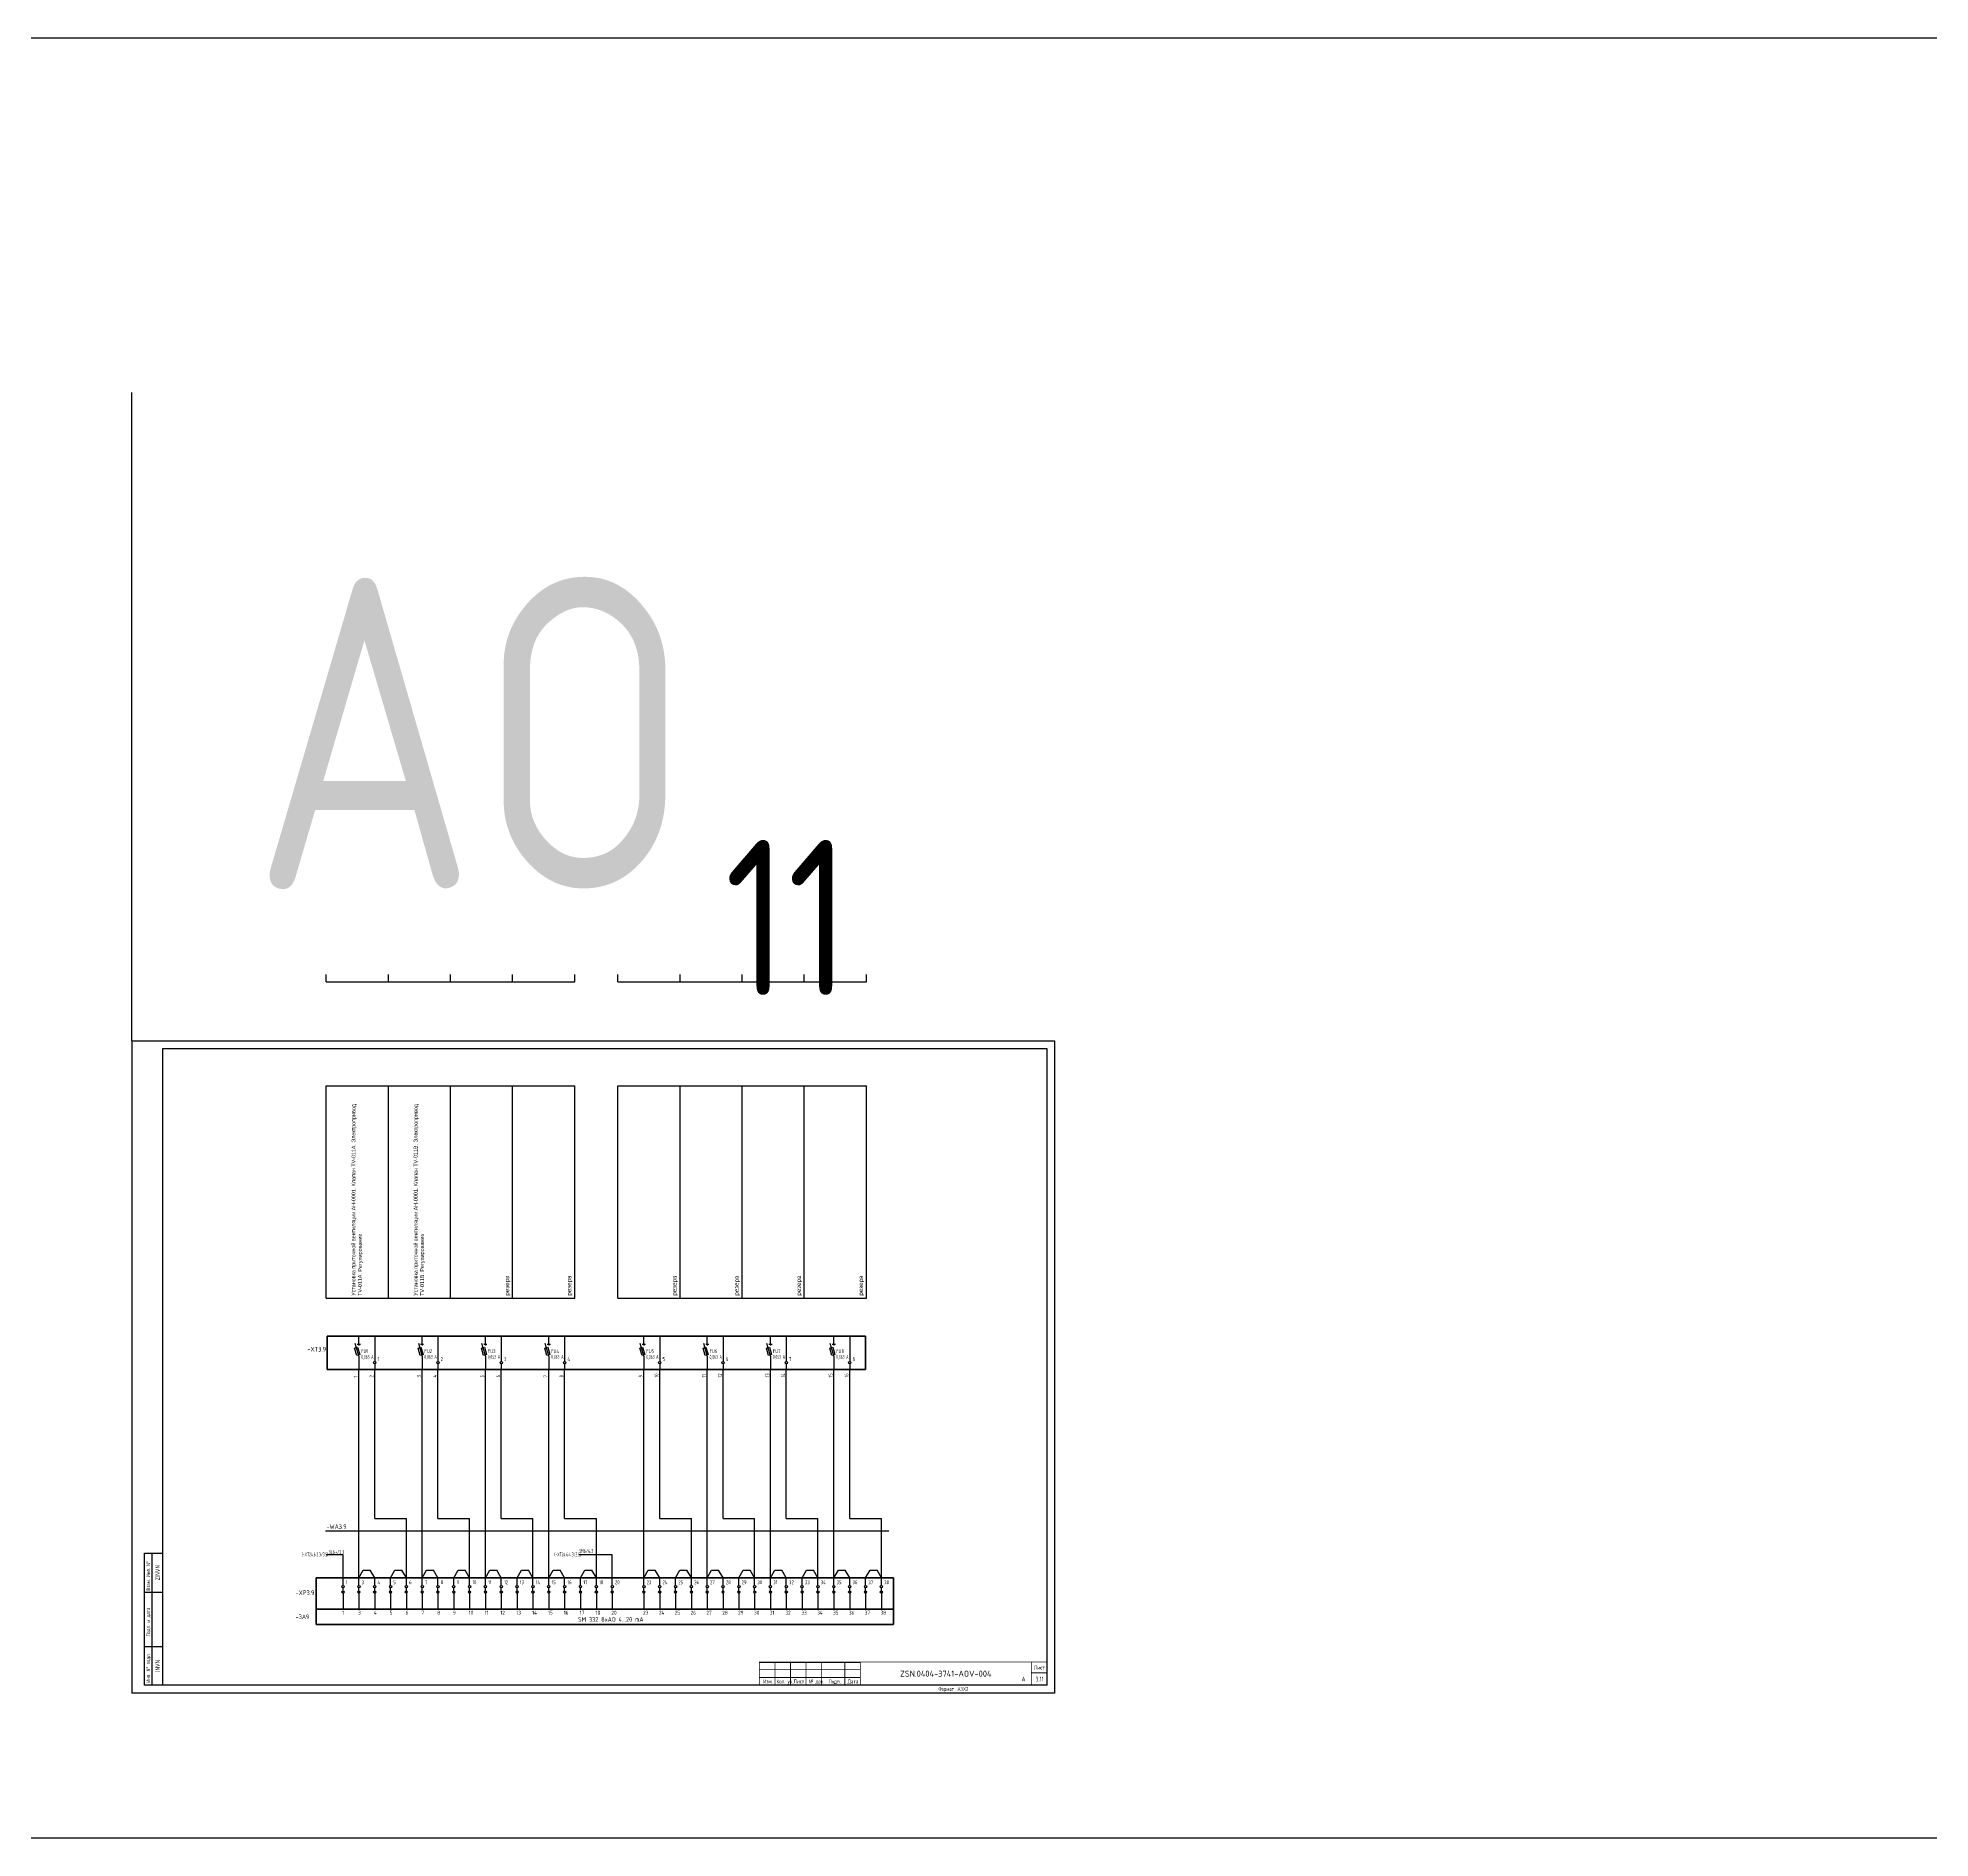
# Model space of a CAD drawing. Header units: millimetres. Extents: x 613 to 19799, y 1373 to 4314.
# Drawn here: x 7759 to 8978, y 1373 to 2532 of the extents above; entities that cross this region are included whole.
import ezdxf
from ezdxf.enums import TextEntityAlignment as Align

# ---------------------------------------------------------------- set-up
doc = ezdxf.new("R2010")
doc.units = ezdxf.units.MM
doc.layers.add('EPLAN108', color=5, linetype='Continuous', lineweight=30)
for name, color, linetype in [('Временный', 6, 'Continuous'), ('КИА_МАРКИРОВКА', 2, 'Continuous'), ('КИА_НАКЛЕЙКИ', 1, 'Continuous'), ('КИА_РАМКИ-ШТАМПЫ', 7, 'Continuous'), ('ФОРМАТ', 7, 'Continuous')]:
    doc.layers.add(name, color=color, linetype=linetype)
doc.styles.add('GOST-A 3-1', font='gost_0.ttf', dxfattribs={"height": 3})
doc.styles.add('GOSTA-2.5-1', font='GOST_AU.ttf', dxfattribs={"width": 0.9, "height": 2.5})
doc.styles.add('ROMAND0-100', font='romand.shx')
doc.styles.add('ROMANS0-60', font='romans.shx', dxfattribs={"width": 0.6})
doc.styles.add('ROMANS0-70', font='romans.shx', dxfattribs={"width": 0.7})
doc.styles.get("Standard").update_dxf_attribs({"font": 'arial.ttf'})

# ---------------------------------------------------------------- blocks, each defined once
blk = doc.blocks.new('frm6')
at = {"layer": 'ФОРМАТ'}
blk.add_line((-185, 15), (-120, 15), dxfattribs=at)
at = {"layer": 'ФОРМАТ', "const_width": 0.5}
blk.add_lwpolyline([(-185, 15), (-185, 0), (0, 0), (0, 15)], close=True, dxfattribs=at)
for points in [[(-175, 15), (-175, 0)], [(-165, 15), (-165, 0)], [(-155, 15), (-155, 0)], [(-145, 15), (-145, 0)], [(-130, 15), (-130, 0)], [(-120, 15), (-120, 0)], [(-10, 15), (-10, 0)], [(-185, 10), (-120, 10)], [(-185, 5), (-120, 5)], [(-10, 8), (0, 8)]]:
    blk.add_lwpolyline(points, dxfattribs=at)
at = {"layer": 'ФОРМАТ', "style": 'GOSTA-2.5-1', "width": 0.95}
for s, p in [('Лист', (-8.2, 9.4)), ('Изм.', (-182.6, 0.5)), ('Кол. уч.', (-174, 0.5)), ('Лист', (-163.1, 0.5)), ('№ док.', (-153.4, 0.5)), ('Подп.', (-140.5, 0.4)), ('Дата', (-128.2, 0.5))]:
    blk.add_text(s, height=2.5, dxfattribs=at).set_placement(p, align=Align.BOTTOM_LEFT)
at = {"layer": 'ФОРМАТ', "flags": 8}
for tag, style, width, p in [('R2', 'ROMANS0-70', 0.7, (-184.4, 10)), ('QTY2', 'ROMANS0-70', 0.65, (-174.3, 10.3)), ('SH2', 'ROMANS0-70', 0.7, (-164.3, 10)), ('ND2', 'ROMANS0-60', 0.6, (-154.3, 10)), ('SIGN2', 'ROMANS0-70', 0.7, (-144.3, 10)), ('DATE2', 'ROMANS0-70', 0.43, (-129.4, 10)), ('R1', 'ROMANS0-70', 0.7, (-184.4, 5)), ('QTY1', 'ROMANS0-70', 0.65, (-174.3, 5.3)), ('SH1', 'ROMANS0-70', 0.7, (-164.3, 5)), ('ND1', 'ROMANS0-60', 0.6, (-154.3, 5)), ('SIGN1', 'ROMANS0-70', 0.7, (-144.3, 5)), ('DATE1', 'ROMANS0-70', 0.43, (-129.4, 5))]:
    blk.add_attdef(tag, text='', height=3, dxfattribs=dict(at, style=style, width=width)).set_placement(p, align=Align.BOTTOM_LEFT)
at = {"layer": 'ФОРМАТ', "style": 'ROMANS0-70', "width": 0.7, "flags": 8}
blk.add_attdef('SH', text='', height=3, dxfattribs=at).set_placement((-5.2, 3.8), align=Align.MIDDLE_CENTER)
blk = doc.blocks.new('*T52')
at = {"linetype": 'ByBlock', "lineweight": -2, "transparency": 16777216}
for p, q in [((0, 0), (0, 136.7)), ((0, 136.7), (80, 136.7)), ((40, 0), (40, 136.7)), ((80, 0), (80, 136.7)), ((0, 0), (160, 0)), ((187.8, 0), (347.8, 0))]:
    blk.add_line(p, q, dxfattribs=at)
at = {"color": 0, "linetype": 'ByBlock', "lineweight": -2, "transparency": 16777216}
for p, q in [((80, 136.7), (160, 136.7)), ((120, 0), (120, 136.7)), ((160, 0), (160, 136.7)), ((187.8, 0), (187.8, 136.7)), ((187.8, 136.7), (347.8, 136.7)), ((227.8, 0), (227.8, 136.7)), ((267.8, 0), (267.8, 136.7)), ((307.8, 0), (307.8, 136.7)), ((347.8, 0), (347.8, 136.7))]:
    blk.add_line(p, q, dxfattribs=at)
at = {"color": 0, "transparency": 16777216, "width": 133.705, "rotation": 90}
for s, insert, char_height, attachment_point in [('{\\fArial|b0|i0|c0;Установка приточной вентиляции AH-0001. Клапан TV-011A. Электропривод TV-011A. Регулирование ', (20, 1.5), 2.4694, 4), ('{\\fArial|b0|i0|c0;Установка приточной вентиляции AH-0001. Клапан TV-011B. Электропривод TV-011B. Регулирование ', (60, 1.5), 2.4694, 4), ('{\\fCalibri|b0|i0|c0;резерв', (118.5, 1.5), 2.822, 7), ('{\\fCalibri|b0|i0|c0;резерв', (158.5, 1.5), 2.822, 7), ('{\\fCalibri|b0|i0|c0;резерв', (226.3, 1.5), 2.822, 7), ('{\\fCalibri|b0|i0|c0;резерв', (266.3, 1.5), 2.822, 7), ('{\\fCalibri|b0|i0|c0;резерв', (306.3, 1.5), 2.822, 7), ('{\\fCalibri|b0|i0|c0;резерв', (346.3, 1.5), 2.822, 7)]:
    blk.add_mtext(s, dxfattribs=dict(at, insert=insert, char_height=char_height, attachment_point=attachment_point))
blk = doc.blocks.new('*T261')
at = {"color": 0, "linetype": 'ByBlock', "lineweight": -2, "transparency": 16777216}
for p, q in [((0, 0), (0, 136.705)), ((0, 136.705), (160, 136.705)), ((40, 0), (40, 136.705)), ((80, 0), (80, 136.705)), ((120, 0), (120, 136.705)), ((160, 0), (160, 136.705))]:
    blk.add_line(p, q, dxfattribs=at)
at = {"linetype": 'ByBlock', "lineweight": -2, "transparency": 16777216}
blk.add_line((0, 0), (160, 0), dxfattribs=at)
at = {"color": 0, "transparency": 16777216, "char_height": 2.82222, "width": 133.705, "attachment_point": 7, "rotation": 90}
for insert in [(38.5, 1.5), (78.5, 1.5), (118.5, 1.5), (158.5, 1.5)]:
    blk.add_mtext('{\\fCalibri|b0|i0|c0;резерв', dxfattribs=dict(at, insert=insert))

msp = doc.modelspace()

# ---------------------------------------------------------------- linework, layer by layer
at = {"color": 0}
for p, q in [((7820, 1886.4), (7820, 2303.9)), ((7966.1, 1691.1), (7966.1, 1696.3)), ((7976.3, 1696.3), (7976.3, 1679.8)), ((8006.8, 1691.1), (8006.8, 1696.3)), ((8017, 1696.3), (8017, 1679.8)), ((8047.6, 1691.1), (8047.6, 1696.3)), ((8057.8, 1696.3), (8057.8, 1679.8)), ((8088.4, 1691.1), (8088.4, 1696.3)), ((8098.6, 1696.3), (8098.6, 1679.8)), ((8149.6, 1691.1), (8149.6, 1696.3)), ((8159.8, 1696.3), (8159.8, 1679.8)), ((8190.4, 1691.1), (8190.4, 1696.3)), ((8200.6, 1696.3), (8200.6, 1679.8)), ((8231.1, 1691.1), (8231.1, 1696.3)), ((8241.3, 1696.3), (8241.3, 1679.8)), ((8271.9, 1691.1), (8271.9, 1696.3)), ((8282.1, 1696.3), (8282.1, 1679.8)), ((7963.4, 1688.5), (7965.3, 1689.1)), ((7964.8, 1683.7), (7963.4, 1688.5)), ((7963.6, 1691.6), (7966.1, 1683.1)), ((7966.8, 1684.3), (7964.8, 1683.7)), ((7965.1, 1691.1), (7967.1, 1691.1)), ((7965.3, 1689.1), (7966.8, 1684.3)), ((7966.1, 1691.1), (7966.1, 1690.1)), ((7966.1, 1683.1), (7966.1, 1674.7)), ((8004.2, 1688.5), (8006.1, 1689.1)), ((8005.6, 1683.7), (8004.2, 1688.5)), ((8004.4, 1691.6), (8006.9, 1683.1)), ((8007.5, 1684.3), (8005.6, 1683.7)), ((8005.8, 1691.1), (8007.8, 1691.1)), ((8006.1, 1689.1), (8007.5, 1684.3)), ((8006.8, 1691.1), (8006.8, 1690.1)), ((8006.9, 1683.1), (8006.9, 1674.7)), ((8045, 1688.5), (8046.9, 1689.1)), ((8046.4, 1683.7), (8045, 1688.5)), ((8045.1, 1691.6), (8047.6, 1683.1)), ((8048.3, 1684.3), (8046.4, 1683.7)), ((8046.6, 1691.1), (8048.6, 1691.1)), ((8046.9, 1689.1), (8048.3, 1684.3)), ((8047.6, 1691.1), (8047.6, 1690.1)), ((8047.6, 1683.1), (8047.6, 1674.7)), ((8085.8, 1688.5), (8087.7, 1689.1)), ((8087.2, 1683.7), (8085.8, 1688.5)), ((8085.9, 1691.6), (8088.4, 1683.1)), ((8089.1, 1684.3), (8087.2, 1683.7)), ((8087.4, 1691.1), (8089.4, 1691.1)), ((8087.7, 1689.1), (8089.1, 1684.3)), ((8088.4, 1691.1), (8088.4, 1690.1)), ((8088.4, 1683.1), (8088.4, 1674.7)), ((8146.9, 1688.5), (8148.8, 1689.1)), ((8148.4, 1683.7), (8146.9, 1688.5)), ((8147.1, 1691.6), (8149.6, 1683.1)), ((8150.3, 1684.3), (8148.4, 1683.7)), ((8148.6, 1691.1), (8150.6, 1691.1)), ((8148.8, 1689.1), (8150.3, 1684.3)), ((8149.6, 1691.1), (8149.6, 1690.1)), ((8149.6, 1683.1), (8149.6, 1674.7)), ((8187.7, 1688.5), (8189.6, 1689.1)), ((8189.1, 1683.7), (8187.7, 1688.5)), ((8187.9, 1691.6), (8190.4, 1683.1)), ((8191, 1684.3), (8189.1, 1683.7)), ((8189.4, 1691.1), (8191.4, 1691.1)), ((8189.6, 1689.1), (8191, 1684.3)), ((8190.4, 1691.1), (8190.4, 1690.1)), ((8190.4, 1683.1), (8190.4, 1674.7)), ((8228.5, 1688.5), (8230.4, 1689.1)), ((8229.9, 1683.7), (8228.5, 1688.5)), ((8228.6, 1691.6), (8231.1, 1683.1)), ((8231.8, 1684.3), (8229.9, 1683.7)), ((8230.1, 1691.1), (8232.1, 1691.1)), ((8230.4, 1689.1), (8231.8, 1684.3)), ((8231.1, 1691.1), (8231.1, 1690.1)), ((8231.1, 1683.1), (8231.1, 1674.7)), ((8269.3, 1688.5), (8271.2, 1689.1)), ((8270.7, 1683.7), (8269.3, 1688.5)), ((8269.4, 1691.6), (8271.9, 1683.1)), ((8272.6, 1684.3), (8270.7, 1683.7)), ((8270.9, 1691.1), (8272.9, 1691.1)), ((8271.2, 1689.1), (8272.6, 1684.3)), ((8271.9, 1691.1), (8271.9, 1690.1)), ((8271.9, 1683.1), (8271.9, 1674.7)), ((7966.1, 1540.5), (7966.1, 1674.7)), ((7976.3, 1678.3), (7976.3, 1674.7)), ((7976.3, 1578.8), (7976.3, 1674.7)), ((8006.9, 1540.5), (8006.9, 1674.7)), ((8017, 1678.3), (8017, 1674.7)), ((8017, 1578.8), (8017, 1674.7)), ((8047.6, 1540.5), (8047.6, 1674.7)), ((8057.8, 1678.3), (8057.8, 1674.7)), ((8057.8, 1578.8), (8057.8, 1674.7)), ((8088.4, 1540.5), (8088.4, 1674.7)), ((8098.6, 1678.3), (8098.6, 1674.7)), ((8098.6, 1578.8), (8098.6, 1674.7)), ((8149.6, 1540.5), (8149.6, 1674.7)), ((8159.8, 1678.3), (8159.8, 1674.7)), ((8159.8, 1578.8), (8159.8, 1674.7)), ((8190.4, 1540.5), (8190.4, 1674.7)), ((8200.6, 1678.3), (8200.6, 1674.7)), ((8200.6, 1578.8), (8200.6, 1674.7)), ((8231.1, 1540.5), (8231.1, 1674.7)), ((8241.3, 1678.3), (8241.3, 1674.7)), ((8241.3, 1578.8), (8241.3, 1674.7)), ((8271.9, 1540.5), (8271.9, 1674.7)), ((8282.1, 1678.3), (8282.1, 1674.7)), ((8282.1, 1578.8), (8282.1, 1674.7)), ((7976.3, 1578.8), (7996.7, 1578.8)), ((7996.7, 1540.5), (7996.7, 1578.8)), ((8017, 1578.8), (8037.4, 1578.8)), ((8037.4, 1540.5), (8037.4, 1578.8)), ((8057.8, 1578.8), (8078.2, 1578.8)), ((8078.2, 1540.5), (8078.2, 1578.8)), ((8098.6, 1578.8), (8119, 1578.8)), ((8119, 1540.5), (8119, 1578.8)), ((8159.8, 1578.8), (8180.2, 1578.8)), ((8180.2, 1540.5), (8180.2, 1578.8)), ((8200.6, 1578.8), (8220.9, 1578.8)), ((8220.9, 1540.5), (8220.9, 1578.8)), ((8241.3, 1578.8), (8261.7, 1578.8)), ((8261.7, 1540.5), (8261.7, 1578.8)), ((8282.1, 1578.8), (8302.5, 1578.8)), ((8302.5, 1540.5), (8302.5, 1578.8)), ((7944.6, 1570.8), (8307.4, 1570.8))]:
    msp.add_line(p, q, dxfattribs=at)
at = {"color": 1}
for p, q in [((7945.1, 1924.4), (7945.1, 1929)), ((7985.1, 1924.4), (7985.1, 1929)), ((8025.1, 1924.4), (8025.1, 1929)), ((8065.1, 1924.4), (8065.1, 1929)), ((8105.1, 1924.4), (8105.1, 1929)), ((8132.9, 1924.4), (8132.9, 1929)), ((8172.9, 1924.4), (8172.9, 1929)), ((8212.9, 1924.4), (8212.9, 1929)), ((8252.9, 1924.4), (8252.9, 1929)), ((8292.9, 1924.4), (8292.9, 1929)), ((7945.1, 1924.4), (7985.1, 1924.4)), ((7985.1, 1924.4), (8025.1, 1924.4)), ((8025.1, 1924.4), (8065.1, 1924.4)), ((8065.1, 1924.4), (8105.1, 1924.4)), ((8132.9, 1924.4), (8172.9, 1924.4)), ((8172.9, 1924.4), (8212.9, 1924.4)), ((8212.9, 1924.4), (8252.9, 1924.4)), ((8252.9, 1924.4), (8292.9, 1924.4)), ((7955.9, 1555.5), (7945.1, 1555.5)), ((7955.9, 1540.5), (7955.9, 1555.5))]:
    msp.add_line(p, q, dxfattribs=at)
for p, q in [((7820, 1886.4), (7820, 1466.4)), ((7820, 1886.4), (8414, 1886.4)), ((7840, 1881.4), (8409, 1881.4)), ((7840, 1471.4), (7840, 1881.4)), ((8409, 1881.4), (8409, 1471.4)), ((8414, 1886.4), (8414, 1466.4)), ((7828, 1471.4), (7828, 1556.4)), ((7828, 1556.4), (7840, 1556.4)), ((7833, 1471.4), (7833, 1556.4)), ((7955.9, 1535.7), (7955.9, 1540.5)), ((7966.1, 1540.5), (7968.9, 1545.5)), ((7966.1, 1535.7), (7966.1, 1540.5)), ((7968.9, 1545.5), (7973.4, 1545.5)), ((7976.3, 1540.5), (7973.4, 1545.5)), ((7976.3, 1535.7), (7976.3, 1540.5)), ((7986.5, 1540.5), (7989.3, 1545.5)), ((7986.5, 1535.7), (7986.5, 1540.5)), ((7989.3, 1545.5), (7993.8, 1545.5)), ((7996.7, 1540.5), (7993.8, 1545.5)), ((7996.7, 1535.7), (7996.7, 1540.5)), ((8006.9, 1540.5), (8009.7, 1545.5)), ((8006.9, 1535.7), (8006.9, 1540.5)), ((8009.7, 1545.5), (8014.2, 1545.5)), ((8017, 1540.5), (8014.2, 1545.5)), ((8017, 1535.7), (8017, 1540.5)), ((8027.2, 1540.5), (8030.1, 1545.5)), ((8027.2, 1535.7), (8027.2, 1540.5)), ((8030.1, 1545.5), (8034.6, 1545.5)), ((8037.4, 1540.5), (8034.6, 1545.5)), ((8037.4, 1535.7), (8037.4, 1540.5)), ((8047.6, 1540.5), (8050.5, 1545.5)), ((8047.6, 1535.7), (8047.6, 1540.5)), ((8050.5, 1545.5), (8055, 1545.5)), ((8057.8, 1540.5), (8055, 1545.5)), ((8057.8, 1535.7), (8057.8, 1540.5)), ((8068, 1540.5), (8070.9, 1545.5)), ((8068, 1535.7), (8068, 1540.5)), ((8070.9, 1545.5), (8075.4, 1545.5)), ((8078.2, 1540.5), (8075.4, 1545.5)), ((8078.2, 1535.7), (8078.2, 1540.5)), ((8088.4, 1540.5), (8091.3, 1545.5)), ((8088.4, 1535.7), (8088.4, 1540.5)), ((8091.3, 1545.5), (8095.8, 1545.5)), ((8098.6, 1540.5), (8095.8, 1545.5)), ((8098.6, 1535.7), (8098.6, 1540.5)), ((8108.8, 1540.5), (8111.6, 1545.5)), ((8108.8, 1535.7), (8108.8, 1540.5)), ((8111.6, 1545.5), (8116.2, 1545.5)), ((8119, 1540.5), (8116.2, 1545.5)), ((8119, 1535.7), (8119, 1540.5)), ((8129.2, 1535.7), (8129.2, 1540.5)), ((8149.6, 1540.5), (8152.4, 1545.5)), ((8149.6, 1535.7), (8149.6, 1540.5)), ((8152.4, 1545.5), (8156.9, 1545.5)), ((8159.8, 1540.5), (8156.9, 1545.5)), ((8159.8, 1535.7), (8159.8, 1540.5)), ((8170, 1540.5), (8172.8, 1545.5)), ((8170, 1535.7), (8170, 1540.5)), ((8172.8, 1545.5), (8177.3, 1545.5)), ((8180.2, 1540.5), (8177.3, 1545.5)), ((8180.2, 1535.7), (8180.2, 1540.5)), ((8190.4, 1540.5), (8193.2, 1545.5)), ((8190.4, 1535.7), (8190.4, 1540.5)), ((8193.2, 1545.5), (8197.7, 1545.5)), ((8200.6, 1540.5), (8197.7, 1545.5)), ((8200.6, 1535.7), (8200.6, 1540.5)), ((8210.8, 1540.5), (8213.6, 1545.5)), ((8210.8, 1535.7), (8210.8, 1540.5)), ((8213.6, 1545.5), (8218.1, 1545.5)), ((8220.9, 1540.5), (8218.1, 1545.5)), ((8220.9, 1535.7), (8220.9, 1540.5)), ((8231.1, 1540.5), (8234, 1545.5)), ((8231.1, 1535.7), (8231.1, 1540.5)), ((8234, 1545.5), (8238.5, 1545.5)), ((8241.3, 1540.5), (8238.5, 1545.5)), ((8241.3, 1535.7), (8241.3, 1540.5)), ((8251.5, 1540.5), (8254.4, 1545.5)), ((8251.5, 1535.7), (8251.5, 1540.5)), ((8254.4, 1545.5), (8258.9, 1545.5)), ((8261.7, 1540.5), (8258.9, 1545.5)), ((8261.7, 1535.7), (8261.7, 1540.5)), ((8271.9, 1540.5), (8274.8, 1545.5)), ((8271.9, 1535.7), (8271.9, 1540.5)), ((8274.8, 1545.5), (8279.3, 1545.5)), ((8282.1, 1540.5), (8279.3, 1545.5)), ((8282.1, 1535.7), (8282.1, 1540.5)), ((8292.3, 1540.5), (8295.2, 1545.5)), ((8292.3, 1535.7), (8292.3, 1540.5)), ((8295.2, 1545.5), (8299.7, 1545.5)), ((8302.5, 1540.5), (8299.7, 1545.5)), ((8302.5, 1535.7), (8302.5, 1540.5)), ((7828, 1531.4), (7840, 1531.4)), ((7955.9, 1531.4), (7955.9, 1534.2)), ((7955.9, 1530.6), (7955.9, 1520.5)), ((7966.1, 1531.4), (7966.1, 1534.2)), ((7966.1, 1530.6), (7966.1, 1520.5)), ((7976.3, 1531.4), (7976.3, 1534.2)), ((7976.3, 1530.6), (7976.3, 1520.5)), ((7986.5, 1531.4), (7986.5, 1534.2)), ((7986.5, 1530.6), (7986.5, 1520.5)), ((7996.7, 1531.4), (7996.7, 1534.2)), ((7996.7, 1530.6), (7996.7, 1520.5)), ((8006.9, 1531.4), (8006.9, 1534.2)), ((8006.9, 1530.6), (8006.9, 1520.5)), ((8017, 1531.4), (8017, 1534.2)), ((8017, 1530.6), (8017, 1520.5)), ((8027.2, 1531.4), (8027.2, 1534.2)), ((8027.2, 1530.6), (8027.2, 1520.5)), ((8037.4, 1531.4), (8037.4, 1534.2)), ((8037.4, 1530.6), (8037.4, 1520.5)), ((8047.6, 1531.4), (8047.6, 1534.2)), ((8047.6, 1530.6), (8047.6, 1520.5)), ((8057.8, 1531.4), (8057.8, 1534.2)), ((8057.8, 1530.6), (8057.8, 1520.5)), ((8068, 1531.4), (8068, 1534.2)), ((8068, 1530.6), (8068, 1520.5)), ((8078.2, 1531.4), (8078.2, 1534.2)), ((8078.2, 1530.6), (8078.2, 1520.5)), ((8088.4, 1531.4), (8088.4, 1534.2)), ((8088.4, 1530.6), (8088.4, 1520.5)), ((8098.6, 1531.4), (8098.6, 1534.2)), ((8098.6, 1530.6), (8098.6, 1520.5)), ((8108.8, 1531.4), (8108.8, 1534.2)), ((8108.8, 1530.6), (8108.8, 1520.5)), ((8119, 1531.4), (8119, 1534.2)), ((8119, 1530.6), (8119, 1520.5)), ((8129.2, 1531.4), (8129.2, 1534.2)), ((8129.2, 1530.6), (8129.2, 1520.5)), ((8149.6, 1531.4), (8149.6, 1534.2)), ((8149.6, 1530.6), (8149.6, 1520.5)), ((8159.8, 1531.4), (8159.8, 1534.2)), ((8159.8, 1530.6), (8159.8, 1520.5)), ((8170, 1531.4), (8170, 1534.2)), ((8170, 1530.6), (8170, 1520.5)), ((8180.2, 1531.4), (8180.2, 1534.2)), ((8180.2, 1530.6), (8180.2, 1520.5)), ((8190.4, 1531.4), (8190.4, 1534.2)), ((8190.4, 1530.6), (8190.4, 1520.5)), ((8200.6, 1531.4), (8200.6, 1534.2)), ((8200.6, 1530.6), (8200.6, 1520.5)), ((8210.8, 1531.4), (8210.8, 1534.2)), ((8210.8, 1530.6), (8210.8, 1520.5)), ((8220.9, 1531.4), (8220.9, 1534.2)), ((8220.9, 1530.6), (8220.9, 1520.5)), ((8231.1, 1531.4), (8231.1, 1534.2)), ((8231.1, 1530.6), (8231.1, 1520.5)), ((8241.3, 1531.4), (8241.3, 1534.2)), ((8241.3, 1530.6), (8241.3, 1520.5)), ((8251.5, 1531.4), (8251.5, 1534.2)), ((8251.5, 1530.6), (8251.5, 1520.5)), ((8261.7, 1531.4), (8261.7, 1534.2)), ((8261.7, 1530.6), (8261.7, 1520.5)), ((8271.9, 1531.4), (8271.9, 1534.2)), ((8271.9, 1530.6), (8271.9, 1520.5)), ((8282.1, 1531.4), (8282.1, 1534.2)), ((8282.1, 1530.6), (8282.1, 1520.5)), ((8292.3, 1531.4), (8292.3, 1534.2)), ((8292.3, 1530.6), (8292.3, 1520.5)), ((8302.5, 1531.4), (8302.5, 1534.2)), ((8302.5, 1530.6), (8302.5, 1520.5)), ((7828, 1496.4), (7840, 1496.4)), ((7833, 1496.4), (7840, 1496.4)), ((8414, 1466.4), (7820, 1466.4)), ((7840, 1471.4), (7828, 1471.4)), ((8409, 1471.4), (7840, 1471.4))]:
    msp.add_line(p, q)
at = {"color": 0, "lineweight": 40}
for p, q in [((7945.7, 1696.3), (8292.3, 1696.3)), ((7945.7, 1674.7), (7945.7, 1696.3)), ((8292.3, 1696.3), (8292.3, 1674.7)), ((8292.3, 1674.7), (7945.7, 1674.7))]:
    msp.add_line(p, q, dxfattribs=at)
at = {"color": 4}
for p, q in [((8129.2, 1555.5), (8107.7, 1555.5)), ((8129.2, 1540.5), (8129.2, 1555.5))]:
    msp.add_line(p, q, dxfattribs=at)
at = {"lineweight": 40}
for p, q in [((7938.7, 1540.5), (8310.3, 1540.5)), ((7938.7, 1510.5), (7938.7, 1540.5)), ((8310.3, 1540.5), (8310.3, 1510.5)), ((7938.7, 1520.5), (8310.3, 1520.5)), ((8310.3, 1510.5), (7938.7, 1510.5))]:
    msp.add_line(p, q, dxfattribs=at)
at = {"lineweight": 18}
for p, q in [((7955.9, 1531.4), (7955, 1532.1)), ((7955.9, 1530.6), (7955, 1531.4)), ((7955.9, 1531.4), (7956.8, 1532.1)), ((7955.9, 1530.6), (7956.8, 1531.4)), ((7966.1, 1531.4), (7965.2, 1532.1)), ((7966.1, 1530.6), (7965.2, 1531.4)), ((7966.1, 1531.4), (7967, 1532.1)), ((7966.1, 1530.6), (7967, 1531.4)), ((7976.3, 1531.4), (7975.4, 1532.1)), ((7976.3, 1530.6), (7975.4, 1531.4)), ((7976.3, 1531.4), (7977.2, 1532.1)), ((7976.3, 1530.6), (7977.2, 1531.4)), ((7986.5, 1531.4), (7985.6, 1532.1)), ((7986.5, 1530.6), (7985.6, 1531.4)), ((7986.5, 1531.4), (7987.4, 1532.1)), ((7986.5, 1530.6), (7987.4, 1531.4)), ((7996.7, 1531.4), (7995.8, 1532.1)), ((7996.7, 1530.6), (7995.8, 1531.4)), ((7996.7, 1531.4), (7997.5, 1532.1)), ((7996.7, 1530.6), (7997.5, 1531.4)), ((8006.9, 1531.4), (8006, 1532.1)), ((8006.9, 1530.6), (8006, 1531.4)), ((8006.9, 1531.4), (8007.7, 1532.1)), ((8006.9, 1530.6), (8007.7, 1531.4)), ((8017, 1531.4), (8016.2, 1532.1)), ((8017, 1530.6), (8016.2, 1531.4)), ((8017, 1531.4), (8017.9, 1532.1)), ((8017, 1530.6), (8017.9, 1531.4)), ((8027.2, 1531.4), (8026.4, 1532.1)), ((8027.2, 1530.6), (8026.4, 1531.4)), ((8027.2, 1531.4), (8028.1, 1532.1)), ((8027.2, 1530.6), (8028.1, 1531.4)), ((8037.4, 1531.4), (8036.5, 1532.1)), ((8037.4, 1530.6), (8036.5, 1531.4)), ((8037.4, 1531.4), (8038.3, 1532.1)), ((8037.4, 1530.6), (8038.3, 1531.4)), ((8047.6, 1531.4), (8046.7, 1532.1)), ((8047.6, 1530.6), (8046.7, 1531.4)), ((8047.6, 1531.4), (8048.5, 1532.1)), ((8047.6, 1530.6), (8048.5, 1531.4)), ((8057.8, 1531.4), (8056.9, 1532.1)), ((8057.8, 1530.6), (8056.9, 1531.4)), ((8057.8, 1531.4), (8058.7, 1532.1)), ((8057.8, 1530.6), (8058.7, 1531.4)), ((8068, 1531.4), (8067.1, 1532.1)), ((8068, 1530.6), (8067.1, 1531.4)), ((8068, 1531.4), (8068.9, 1532.1)), ((8068, 1530.6), (8068.9, 1531.4)), ((8078.2, 1531.4), (8077.3, 1532.1)), ((8078.2, 1530.6), (8077.3, 1531.4)), ((8078.2, 1531.4), (8079.1, 1532.1)), ((8078.2, 1530.6), (8079.1, 1531.4)), ((8088.4, 1531.4), (8087.5, 1532.1)), ((8088.4, 1530.6), (8087.5, 1531.4)), ((8088.4, 1531.4), (8089.3, 1532.1)), ((8088.4, 1530.6), (8089.3, 1531.4)), ((8098.6, 1531.4), (8097.7, 1532.1)), ((8098.6, 1530.6), (8097.7, 1531.4)), ((8098.6, 1531.4), (8099.5, 1532.1)), ((8098.6, 1530.6), (8099.5, 1531.4)), ((8108.8, 1531.4), (8107.9, 1532.1)), ((8108.8, 1530.6), (8107.9, 1531.4)), ((8108.8, 1531.4), (8109.7, 1532.1)), ((8108.8, 1530.6), (8109.7, 1531.4)), ((8119, 1531.4), (8118.1, 1532.1)), ((8119, 1530.6), (8118.1, 1531.4)), ((8119, 1531.4), (8119.9, 1532.1)), ((8119, 1530.6), (8119.9, 1531.4)), ((8129.2, 1531.4), (8128.3, 1532.1)), ((8129.2, 1530.6), (8128.3, 1531.4)), ((8129.2, 1531.4), (8130.1, 1532.1)), ((8129.2, 1530.6), (8130.1, 1531.4)), ((8149.6, 1531.4), (8148.7, 1532.1)), ((8149.6, 1530.6), (8148.7, 1531.4)), ((8149.6, 1531.4), (8150.5, 1532.1)), ((8149.6, 1530.6), (8150.5, 1531.4)), ((8159.8, 1531.4), (8158.9, 1532.1)), ((8159.8, 1530.6), (8158.9, 1531.4)), ((8159.8, 1531.4), (8160.7, 1532.1)), ((8159.8, 1530.6), (8160.7, 1531.4)), ((8170, 1531.4), (8169.1, 1532.1)), ((8170, 1530.6), (8169.1, 1531.4)), ((8170, 1531.4), (8170.9, 1532.1)), ((8170, 1530.6), (8170.9, 1531.4)), ((8180.2, 1531.4), (8179.3, 1532.1)), ((8180.2, 1530.6), (8179.3, 1531.4)), ((8180.2, 1531.4), (8181.1, 1532.1)), ((8180.2, 1530.6), (8181.1, 1531.4)), ((8190.4, 1531.4), (8189.5, 1532.1)), ((8190.4, 1530.6), (8189.5, 1531.4)), ((8190.4, 1531.4), (8191.3, 1532.1)), ((8190.4, 1530.6), (8191.3, 1531.4)), ((8200.6, 1531.4), (8199.7, 1532.1)), ((8200.6, 1530.6), (8199.7, 1531.4)), ((8200.6, 1531.4), (8201.4, 1532.1)), ((8200.6, 1530.6), (8201.4, 1531.4)), ((8210.8, 1531.4), (8209.9, 1532.1)), ((8210.8, 1530.6), (8209.9, 1531.4)), ((8210.8, 1531.4), (8211.6, 1532.1)), ((8210.8, 1530.6), (8211.6, 1531.4)), ((8220.9, 1531.4), (8220.1, 1532.1)), ((8220.9, 1530.6), (8220.1, 1531.4)), ((8220.9, 1531.4), (8221.8, 1532.1)), ((8220.9, 1530.6), (8221.8, 1531.4)), ((8231.1, 1531.4), (8230.3, 1532.1)), ((8231.1, 1530.6), (8230.3, 1531.4)), ((8231.1, 1531.4), (8232, 1532.1)), ((8231.1, 1530.6), (8232, 1531.4)), ((8241.3, 1531.4), (8240.4, 1532.1)), ((8241.3, 1530.6), (8240.4, 1531.4)), ((8241.3, 1531.4), (8242.2, 1532.1)), ((8241.3, 1530.6), (8242.2, 1531.4)), ((8251.5, 1531.4), (8250.6, 1532.1)), ((8251.5, 1530.6), (8250.6, 1531.4)), ((8251.5, 1531.4), (8252.4, 1532.1)), ((8251.5, 1530.6), (8252.4, 1531.4)), ((8261.7, 1531.4), (8260.8, 1532.1)), ((8261.7, 1530.6), (8260.8, 1531.4)), ((8261.7, 1531.4), (8262.6, 1532.1)), ((8261.7, 1530.6), (8262.6, 1531.4)), ((8271.9, 1531.4), (8271, 1532.1)), ((8271.9, 1530.6), (8271, 1531.4)), ((8271.9, 1531.4), (8272.8, 1532.1)), ((8271.9, 1530.6), (8272.8, 1531.4)), ((8282.1, 1531.4), (8281.2, 1532.1)), ((8282.1, 1530.6), (8281.2, 1531.4)), ((8282.1, 1531.4), (8283, 1532.1)), ((8282.1, 1530.6), (8283, 1531.4)), ((8292.3, 1531.4), (8291.4, 1532.1)), ((8292.3, 1530.6), (8291.4, 1531.4)), ((8292.3, 1531.4), (8293.2, 1532.1)), ((8292.3, 1530.6), (8293.2, 1531.4)), ((8302.5, 1531.4), (8301.6, 1532.1)), ((8302.5, 1530.6), (8301.6, 1531.4)), ((8302.5, 1531.4), (8303.4, 1532.1)), ((8302.5, 1530.6), (8303.4, 1531.4))]:
    msp.add_line(p, q, dxfattribs=at)
at = {"color": 0}
for centre in [(7976.3, 1679.1), (8017, 1679.1), (8057.8, 1679.1), (8098.6, 1679.1), (8159.8, 1679.1), (8200.6, 1679.1), (8241.3, 1679.1), (8282.1, 1679.1)]:
    msp.add_circle(centre, 0.75, dxfattribs=at)
for centre in [(7955.9, 1534.9), (7966.1, 1534.9), (7976.3, 1534.9), (7986.5, 1534.9), (7996.7, 1534.9), (8006.9, 1534.9), (8017, 1534.9), (8027.2, 1534.9), (8037.4, 1534.9), (8047.6, 1534.9), (8057.8, 1534.9), (8068, 1534.9), (8078.2, 1534.9), (8088.4, 1534.9), (8098.6, 1534.9), (8108.8, 1534.9), (8119, 1534.9), (8129.2, 1534.9), (8149.6, 1534.9), (8159.8, 1534.9), (8170, 1534.9), (8180.2, 1534.9), (8190.4, 1534.9), (8200.6, 1534.9), (8210.8, 1534.9), (8220.9, 1534.9), (8231.1, 1534.9), (8241.3, 1534.9), (8251.5, 1534.9), (8261.7, 1534.9), (8271.9, 1534.9), (8282.1, 1534.9), (8292.3, 1534.9), (8302.5, 1534.9)]:
    msp.add_circle(centre, 0.75)
at = {"layer": 'EPLAN108', "color": 2}
msp.add_lwpolyline([(613.4, 2532.2), (19799.5, 2532.2), (19799.5, 1373), (613.4, 1373)], close=True, dxfattribs=at)

# ---------------------------------------------------------------- block references
for name, p in [('*T52', (7945.1, 1720.7)), ('*T261', (8132.9, 1720.7))]:
    msp.add_blockref(name, p)
at = {"layer": 'КИА_РАМКИ-ШТАМПЫ'}
ref = msp.add_blockref('frm6', (8409, 1471.4), dxfattribs=at)
ref.add_attrib('TITLE', 'ZSN.0404-3741-AOV-004', dxfattribs={"layer": '0', "height": 3.9, "style": 'ROMAND0-100', "width": 0.8, "flags": 8}).set_placement((8344, 1478.9), align=Align.MIDDLE_CENTER)
ref.add_attrib('SH', '3.11', dxfattribs={"layer": '0', "height": 3, "style": 'ROMANS0-70', "width": 0.7, "flags": 8}).set_placement((8404.4, 1475.4), align=Align.MIDDLE_CENTER)
ref.add_attrib('REV', 'А', dxfattribs={"layer": '0', "height": 3, "style": 'ROMANS0-70', "width": 0.7, "flags": 8}).set_placement((8394, 1475.4), align=Align.MIDDLE_CENTER)

# ---------------------------------------------------------------- texts
for s, height, style, p in [('AO', 200, 'GOST-A 3-1', (7897.1, 1984.5)), ('11', 100, 'GOST-A 3-1', (8201.7, 1915.7)), ('-XP3.9', 3, 'GOST-A 3-1', (7925.4, 1529.5)), ('1', 2.5, 'GOSTA-2.5-1', (7955.4, 1516.9)), ('3', 2.5, 'GOSTA-2.5-1', (7965.6, 1516.9)), ('4', 2.5, 'GOSTA-2.5-1', (7975.8, 1516.9)), ('5', 2.5, 'GOSTA-2.5-1', (7986, 1516.9)), ('6', 2.5, 'GOSTA-2.5-1', (7996.2, 1516.9)), ('7', 2.5, 'GOSTA-2.5-1', (8006.4, 1516.9)), ('8', 2.5, 'GOSTA-2.5-1', (8016.6, 1516.9)), ('9', 2.5, 'GOSTA-2.5-1', (8026.7, 1516.9)), ('10', 2.5, 'GOSTA-2.5-1', (8036.9, 1516.9)), ('11', 2.5, 'GOSTA-2.5-1', (8047.1, 1516.9)), ('12', 2.5, 'GOSTA-2.5-1', (8057.3, 1516.9)), ('13', 2.5, 'GOSTA-2.5-1', (8067.5, 1516.9)), ('14', 2.5, 'GOSTA-2.5-1', (8077.7, 1516.9)), ('15', 2.5, 'GOSTA-2.5-1', (8087.9, 1516.9)), ('16', 2.5, 'GOSTA-2.5-1', (8098.1, 1516.9)), ('SM 332 8xAO 4...20 mA', 3, 'GOST-A 3-1', (8107.2, 1512.3)), ('17', 2.5, 'GOSTA-2.5-1', (8108.3, 1516.9)), ('18', 2.5, 'GOSTA-2.5-1', (8118.5, 1516.9)), ('20', 2.5, 'GOSTA-2.5-1', (8128.7, 1516.9)), ('23', 2.5, 'GOSTA-2.5-1', (8149.1, 1516.9)), ('24', 2.5, 'GOSTA-2.5-1', (8159.3, 1516.9)), ('25', 2.5, 'GOSTA-2.5-1', (8169.5, 1516.9)), ('26', 2.5, 'GOSTA-2.5-1', (8179.7, 1516.9)), ('27', 2.5, 'GOSTA-2.5-1', (8189.9, 1516.9)), ('28', 2.5, 'GOSTA-2.5-1', (8200.1, 1516.9)), ('29', 2.5, 'GOSTA-2.5-1', (8210.3, 1516.9)), ('30', 2.5, 'GOSTA-2.5-1', (8220.5, 1516.9)), ('31', 2.5, 'GOSTA-2.5-1', (8230.7, 1516.9)), ('32', 2.5, 'GOSTA-2.5-1', (8240.8, 1516.9)), ('33', 2.5, 'GOSTA-2.5-1', (8251, 1516.9)), ('34', 2.5, 'GOSTA-2.5-1', (8261.2, 1516.9)), ('35', 2.5, 'GOSTA-2.5-1', (8271.4, 1516.9)), ('36', 2.5, 'GOSTA-2.5-1', (8281.6, 1516.9)), ('37', 2.5, 'GOSTA-2.5-1', (8291.8, 1516.9)), ('38', 2.5, 'GOSTA-2.5-1', (8302, 1516.9))]:
    msp.add_text(s, height=height, dxfattribs=dict(style=style)).set_placement(p)
for s, style, width, p in [('0,063 A', 'GOSTA-2.5-1', 0.7, (7967.6, 1681.6)), ('FU1', 'GOSTA-2.5-1', 0.9, (7967.6, 1685.3)), ('1', 'GOSTA-2.5-1', 0.9, (7978.1, 1680.2)), ('0,063 A', 'GOSTA-2.5-1', 0.7, (8008.3, 1681.6)), ('FU2', 'GOSTA-2.5-1', 0.9, (8008.3, 1685.3)), ('2', 'GOSTA-2.5-1', 0.9, (8018.8, 1680.2)), ('0,063 A', 'GOSTA-2.5-1', 0.7, (8049.1, 1681.6)), ('FU3', 'GOSTA-2.5-1', 0.9, (8049.1, 1685.3)), ('3', 'GOSTA-2.5-1', 0.9, (8059.6, 1680.2)), ('0,063 A', 'GOSTA-2.5-1', 0.7, (8089.9, 1681.6)), ('FU4', 'GOSTA-2.5-1', 0.9, (8089.9, 1685.3)), ('4', 'GOSTA-2.5-1', 0.9, (8100.4, 1680.2)), ('0,063 A', 'GOSTA-2.5-1', 0.7, (8151.1, 1681.6)), ('FU5', 'GOSTA-2.5-1', 0.9, (8151.1, 1685.3)), ('5', 'GOSTA-2.5-1', 0.9, (8161.6, 1680.2)), ('0,063 A', 'GOSTA-2.5-1', 0.7, (8191.9, 1681.6)), ('FU6', 'GOSTA-2.5-1', 0.9, (8191.9, 1685.3)), ('6', 'GOSTA-2.5-1', 0.9, (8202.4, 1680.2)), ('0,063 A', 'GOSTA-2.5-1', 0.7, (8232.6, 1681.6)), ('FU7', 'GOSTA-2.5-1', 0.9, (8232.6, 1685.3)), ('7', 'GOSTA-2.5-1', 0.9, (8243.1, 1680.2)), ('0,063 A', 'GOSTA-2.5-1', 0.7, (8273.4, 1681.6)), ('FU8', 'GOSTA-2.5-1', 0.9, (8273.4, 1685.3)), ('8', 'GOSTA-2.5-1', 0.9, (8283.9, 1680.2)), ('1', 'GOSTA-2.5-1', 0.9, (7957.7, 1536.5)), ('3', 'GOSTA-2.5-1', 0.9, (7967.9, 1536.5)), ('4', 'GOSTA-2.5-1', 0.9, (7978.1, 1536.5)), ('5', 'GOSTA-2.5-1', 0.9, (7988.3, 1536.5)), ('6', 'GOSTA-2.5-1', 0.9, (7998.5, 1536.5)), ('7', 'GOSTA-2.5-1', 0.9, (8008.7, 1536.5)), ('8', 'GOSTA-2.5-1', 0.9, (8018.8, 1536.5)), ('9', 'GOSTA-2.5-1', 0.9, (8029, 1536.5)), ('10', 'GOSTA-2.5-1', 0.9, (8039.2, 1536.5)), ('11', 'GOSTA-2.5-1', 0.9, (8049.4, 1536.5)), ('12', 'GOSTA-2.5-1', 0.9, (8059.6, 1536.5)), ('13', 'GOSTA-2.5-1', 0.9, (8069.8, 1536.5)), ('14', 'GOSTA-2.5-1', 0.9, (8080, 1536.5)), ('15', 'GOSTA-2.5-1', 0.9, (8090.2, 1536.5)), ('16', 'GOSTA-2.5-1', 0.9, (8100.4, 1536.5)), ('17', 'GOSTA-2.5-1', 0.9, (8110.6, 1536.5)), ('18', 'GOSTA-2.5-1', 0.9, (8120.8, 1536.5)), ('20', 'GOSTA-2.5-1', 0.9, (8131, 1536.5)), ('23', 'GOSTA-2.5-1', 0.9, (8151.4, 1536.5)), ('24', 'GOSTA-2.5-1', 0.9, (8161.6, 1536.5)), ('25', 'GOSTA-2.5-1', 0.9, (8171.8, 1536.5)), ('26', 'GOSTA-2.5-1', 0.9, (8182, 1536.5)), ('27', 'GOSTA-2.5-1', 0.9, (8192.2, 1536.5)), ('28', 'GOSTA-2.5-1', 0.9, (8202.4, 1536.5)), ('29', 'GOSTA-2.5-1', 0.9, (8212.6, 1536.5)), ('30', 'GOSTA-2.5-1', 0.9, (8222.7, 1536.5)), ('31', 'GOSTA-2.5-1', 0.9, (8232.9, 1536.5)), ('32', 'GOSTA-2.5-1', 0.9, (8243.1, 1536.5)), ('33', 'GOSTA-2.5-1', 0.9, (8253.3, 1536.5)), ('34', 'GOSTA-2.5-1', 0.9, (8263.5, 1536.5)), ('35', 'GOSTA-2.5-1', 0.9, (8273.7, 1536.5)), ('36', 'GOSTA-2.5-1', 0.9, (8283.9, 1536.5)), ('37', 'GOSTA-2.5-1', 0.9, (8294.1, 1536.5)), ('38', 'GOSTA-2.5-1', 0.9, (8304.3, 1536.5)), ('Формат', 'ROMANS0-70', 0.7, (8339.2, 1467.8))]:
    msp.add_text(s, height=2.5, dxfattribs=dict(style=style, width=width)).set_placement(p)
at = {"style": 'GOSTA-2.5-1', "width": 0.9}
for s, p in [('1', (7965.3, 1669.6)), ('2', (7975.5, 1669.6)), ('3', (8006, 1669.6)), ('4', (8016.2, 1669.6)), ('5', (8046.8, 1669.6)), ('6', (8057, 1669.6)), ('7', (8087.6, 1669.6)), ('8', (8097.8, 1669.6)), ('9', (8148.8, 1669.6)), ('10', (8159, 1669.6)), ('11', (8189.6, 1669.6)), ('12', (8199.8, 1669.6)), ('13', (8230.3, 1669.6)), ('14', (8240.5, 1669.6)), ('15', (8271.1, 1669.6)), ('16', (8281.3, 1669.6))]:
    msp.add_text(s, height=2.5, rotation=90, dxfattribs=at).set_placement(p)
at = {"style": 'ROMANS0-70', "width": 0.7}
for s, p in [('Взам. Инв. N%%d', (7832.5, 1532.4)), ('Подп. и дата', (7832.5, 1502.9)), ('Инв. N%%d подл.', (7832.5, 1473.1))]:
    msp.add_text(s, height=2.5, rotation=90, dxfattribs=at).set_placement(p, align=Align.BOTTOM_LEFT)
at = {"style": 'ROMANS0-70', "width": 0.7, "flags": 12}
for tag, p in [('ZINVN', (7836.5, 1543.9)), ('INVN', (7836.5, 1483.9))]:
    msp.add_attdef(tag, text='', height=3, rotation=90, dxfattribs=at).set_placement(p, align=Align.MIDDLE_CENTER)
at = {"ltscale": 100, "style": 'ROMANS0-70', "width": 0.7, "flags": 12}
msp.add_attdef('A3X2', text='A3x2', height=2.5, dxfattribs=at).set_placement((8351.5, 1467), align=Align.BOTTOM_LEFT)
at = {"layer": 'Временный', "style": 'GOSTA-2.5-1', "width": 0.7}
for s, p in [('(-XT24.6:2.3/3.5)', (7929.4, 1554.4)), ('(-XT24.6:4.3/3.5)', (8092, 1554.4))]:
    msp.add_text(s, height=2.5, dxfattribs=at).set_placement(p)
at = {"layer": 'КИА_МАРКИРОВКА', "style": 'GOST-A 3-1'}
msp.add_text('-WA3.9', height=3, dxfattribs=at).set_placement((7945.3, 1572.1))
at = {"layer": 'КИА_МАРКИРОВКА', "style": 'GOSTA-2.5-1', "width": 0.8}
for s, p in [('3L6+/2.3', (7946.6, 1555.9)), ('3M6/4.3', (8107.6, 1556.6))]:
    msp.add_text(s, height=2.5, dxfattribs=at).set_placement(p)
at = {"layer": 'КИА_НАКЛЕЙКИ', "style": 'GOST-A 3-1'}
for s, p in [('-XT3.9', (7933, 1686.3)), ('-3A9', (7925.4, 1514))]:
    msp.add_text(s, height=3, dxfattribs=at).set_placement(p)

doc.saveas('drawing.dxf')
